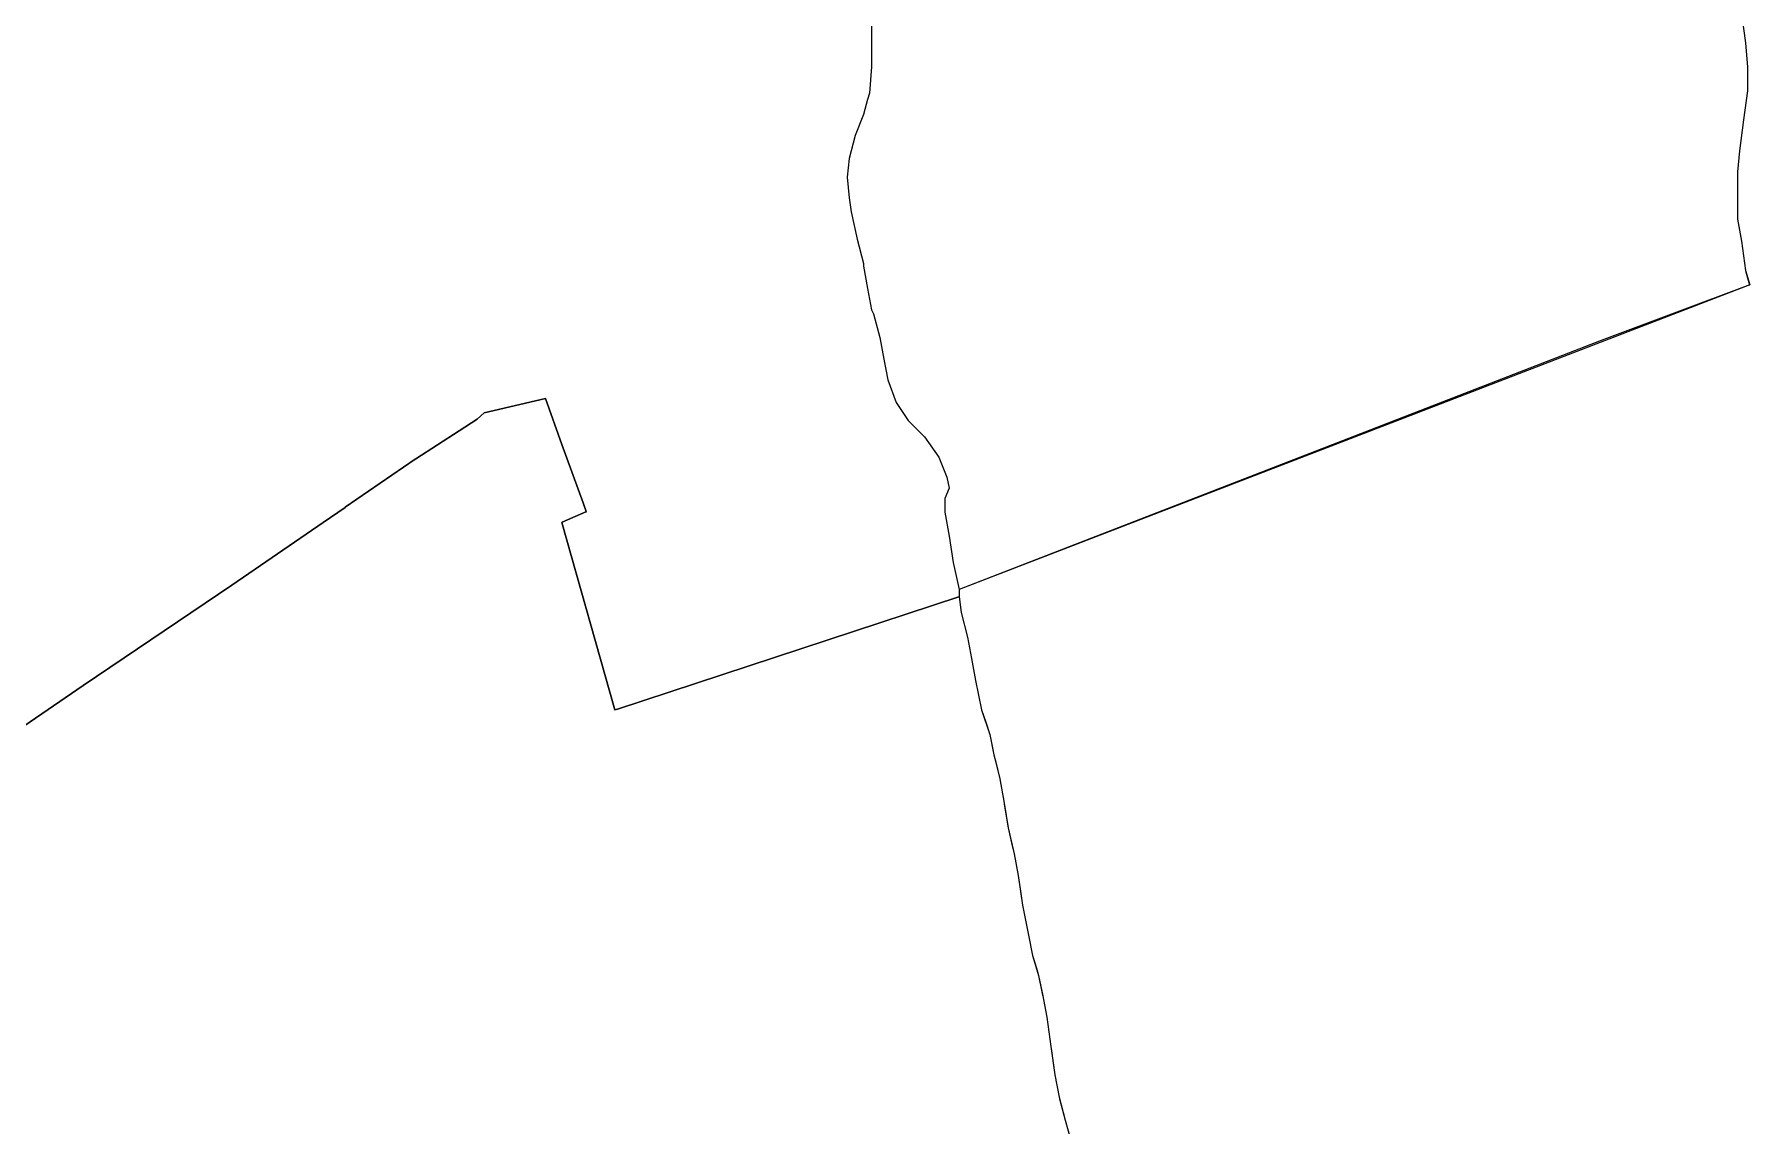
# Model space of a CAD drawing. Header units: inches. Extents: x 11258954 to 11313122, y 3645444 to 3695200.
# Drawn here: x 11296725 to 11297567, y 3676207 to 3676742 of the extents above; entities that cross this region are included whole.
import ezdxf

# ---------------------------------------------------------------- set-up
doc = ezdxf.new("R2010")
doc.units = ezdxf.units.IN
doc.header["$MEASUREMENT"] = 0
for name, color, linetype in [('SchoolBoardDistrict', 253, 'Continuous'), ('SchoolZone_Elementary', 251, 'Continuous'), ('SchoolZone_High', 63, 'Continuous'), ('SchoolZone_Middle', 154, 'Continuous')]:
    doc.layers.add(name, color=color, linetype=linetype)

msp = doc.modelspace()

# ---------------------------------------------------------------- linework, layer by layer
at = {"layer": 'SchoolBoardDistrict'}
for points in [[(11297563, 3676751.75), (11297565, 3676737.75), (11297566, 3676725.75), (11297566, 3676714.25), (11297564, 3676700), (11297562, 3676684.75), (11297561, 3676674.5), (11297561, 3676663.5), (11297561, 3676651.25), (11297563, 3676640.5), (11297565, 3676626), (11297566, 3676622.5), (11297566.986, 3676619.0495), (11297567, 3676619), (11297179, 3676469.5), (11297179, 3676468.1335), (11297179, 3676468.0785), (11297179, 3676466.166), (11297179, 3676466.111), (11297179, 3676466.0555), (11297179, 3676466), (11297178.8345, 3676465.9455), (11297011.223, 3676410.9015), (11297010, 3676410.5), (11296984.0235, 3676502.4175), (11296984.014, 3676502.451), (11296984, 3676502.5), (11296984.014, 3676502.506), (11296984.1885, 3676502.5825), (11296995.8055, 3676507.665), (11296995.983, 3676507.7425), (11296996, 3676507.75), (11296995.9825, 3676507.7975), (11296995.971, 3676507.8295), (11296994.4485, 3676512.017), (11296984.03, 3676540.6685), (11296984, 3676540.75), (11296976.0215, 3676563.2025), (11296945.8125, 3676556.2345), (11296942.364, 3676553.099), (11296933.585, 3676547.4555), (11296912.264, 3676533.6705), (11296912, 3676533.5), (11296877.6715, 3676509.8895), (11296877.6535, 3676509.8795), (11296866.775, 3676502.4155), (11296866.758, 3676502.404), (11296822, 3676471.75), (11296749, 3676422.5), (11296662, 3676363)], [(11296662, 3676363), (11296749, 3676422.5), (11296822, 3676471.75), (11296866.758, 3676502.404), (11296866.775, 3676502.4155), (11296877.6535, 3676509.8795), (11296877.6715, 3676509.8895), (11296912, 3676533.5), (11296912.264, 3676533.6705), (11296933.585, 3676547.4555), (11296942.364, 3676553.099), (11296945.8125, 3676556.2345), (11296976.0215, 3676563.2025), (11296984, 3676540.75), (11296984.03, 3676540.6685), (11296994.4485, 3676512.017), (11296995.971, 3676507.8295), (11296995.9825, 3676507.7975), (11296996, 3676507.75), (11296995.983, 3676507.7425), (11296995.8055, 3676507.665), (11296984.1885, 3676502.5825), (11296984.014, 3676502.506), (11296984, 3676502.5), (11296984.014, 3676502.451), (11296984.0235, 3676502.4175), (11297010, 3676410.5), (11297011.223, 3676410.9015), (11297178.8345, 3676465.9455), (11297179, 3676466), (11297180, 3676458.25), (11297183, 3676446.25), (11297185, 3676435.75), (11297187, 3676425), (11297190, 3676410.5), (11297192.0175, 3676404.447), (11297194, 3676398.5), (11297195.3045, 3676391.9765), (11297196, 3676388.5), (11297197.0735, 3676384.2945), (11297199, 3676376.75), (11297201, 3676364.75), (11297201.071, 3676364.322), (11297203, 3676352.75), (11297204.755, 3676345.292), (11297206, 3676340), (11297208, 3676329.25), (11297208.893, 3676322.7765), (11297210, 3676314.75), (11297213, 3676300), (11297215, 3676290), (11297216.9115, 3676283.787), (11297218, 3676280.25), (11297219.7825, 3676271.336), (11297220, 3676270.25), (11297220.352, 3676268.4015), (11297222, 3676259.75), (11297224, 3676245.5), (11297224.322, 3676243.245), (11297226, 3676231.5), (11297228, 3676220.5), (11297228.2095, 3676219.7135), (11297231, 3676209.25), (11297234, 3676198.75)]]:
    msp.add_lwpolyline(points, dxfattribs=at)
at = {"layer": 'SchoolZone_Elementary'}
msp.add_polyline3d([(11297136, 3676748.5, 0), (11297136, 3676738, 0), (11297136, 3676736.5, 0), (11297136, 3676728, 0), (11297136, 3676726, 0), (11297135, 3676713, 0), (11297134, 3676710, 0), (11297132, 3676702.5, 0), (11297128, 3676692.25, 0), (11297125, 3676681, 0), (11297124, 3676671.75, 0), (11297125, 3676661.75, 0), (11297126, 3676654.75, 0), (11297129, 3676641.5, 0), (11297132, 3676629.5, 0), (11297132, 3676628.25, 0), (11297134, 3676617.25, 0), (11297136, 3676606.75, 0), (11297137, 3676604.75, 0), (11297140, 3676593.25, 0), (11297142, 3676582.5, 0), (11297144, 3676572.5, 0), (11297148, 3676561.25, 0), (11297154, 3676552.5, 0), (11297162, 3676544.5, 0), (11297169, 3676534.5, 0), (11297173, 3676524.75, 0), (11297174, 3676519.25, 0), (11297172, 3676514.25, 0), (11297172, 3676507.5, 0), (11297174, 3676495.75, 0), (11297176, 3676482.75, 0), (11297179, 3676469.5, 0), (11297179, 3676466, 0), (11297180, 3676458.25, 0), (11297183, 3676446.25, 0), (11297185, 3676435.75, 0), (11297187, 3676425, 0), (11297190, 3676410.5, 0), (11297194, 3676398.5, 0), (11297196, 3676388.5, 0), (11297199, 3676376.75, 0), (11297201, 3676364.75, 0), (11297203, 3676352.75, 0), (11297206, 3676340, 0), (11297208, 3676329.25, 0), (11297210, 3676314.75, 0), (11297213, 3676300, 0), (11297215, 3676290, 0), (11297218, 3676280.25, 0), (11297220, 3676270.25, 0), (11297222, 3676259.75, 0), (11297224, 3676245.5, 0), (11297226, 3676231.5, 0), (11297228, 3676220.5, 0), (11297231, 3676209.25, 0), (11297234, 3676198.75, 0)], dxfattribs=at)
at = {"layer": 'SchoolZone_High'}
msp.add_polyline3d([(11297563, 3676751.75, 0), (11297565, 3676737.75, 0), (11297566, 3676725.75, 0), (11297566, 3676714.25, 0), (11297564, 3676700, 0), (11297562, 3676684.75, 0), (11297561, 3676674.5, 0), (11297561, 3676663.5, 0), (11297561, 3676651.25, 0), (11297563, 3676640.5, 0), (11297565, 3676626, 0), (11297567, 3676619, 0), (11297179, 3676469.5, 0), (11297179, 3676466, 0), (11297180, 3676458.25, 0), (11297183, 3676446.25, 0), (11297185, 3676435.75, 0), (11297187, 3676425, 0), (11297190, 3676410.5, 0), (11297194, 3676398.5, 0), (11297196, 3676388.5, 0), (11297199, 3676376.75, 0), (11297201, 3676364.75, 0), (11297203, 3676352.75, 0), (11297206, 3676340, 0), (11297208, 3676329.25, 0), (11297210, 3676314.75, 0), (11297213, 3676300, 0), (11297215, 3676290, 0), (11297218, 3676280.25, 0), (11297220, 3676270.25, 0), (11297222, 3676259.75, 0), (11297224, 3676245.5, 0), (11297226, 3676231.5, 0), (11297228, 3676220.5, 0), (11297231, 3676209.25, 0), (11297234, 3676198.75, 0)], dxfattribs=at)
at = {"layer": 'SchoolZone_Middle'}
msp.add_polyline3d([(11297563, 3676751.75, 0), (11297565, 3676737.75, 0), (11297566, 3676725.75, 0), (11297566, 3676714.25, 0), (11297564, 3676700, 0), (11297562, 3676684.75, 0), (11297561, 3676674.5, 0), (11297561, 3676663.5, 0), (11297561, 3676651.25, 0), (11297563, 3676640.5, 0), (11297565, 3676626, 0), (11297567, 3676619, 0), (11297494.028, 3676591.6575, 0), (11297179, 3676469.5, 0), (11297179, 3676466, 0), (11297180, 3676458.25, 0), (11297183, 3676446.25, 0), (11297185, 3676435.75, 0), (11297187, 3676425, 0), (11297190, 3676410.5, 0), (11297194, 3676398.5, 0), (11297196, 3676388.5, 0), (11297199, 3676376.75, 0), (11297201, 3676364.75, 0), (11297203, 3676352.75, 0), (11297206, 3676340, 0), (11297208, 3676329.25, 0), (11297210, 3676314.75, 0), (11297213, 3676300, 0), (11297215, 3676290, 0), (11297218, 3676280.25, 0), (11297220, 3676270.25, 0), (11297222, 3676259.75, 0), (11297224, 3676245.5, 0), (11297226, 3676231.5, 0), (11297228, 3676220.5, 0), (11297231, 3676209.25, 0), (11297234, 3676198.75, 0)], dxfattribs=at)

doc.saveas('drawing.dxf')
